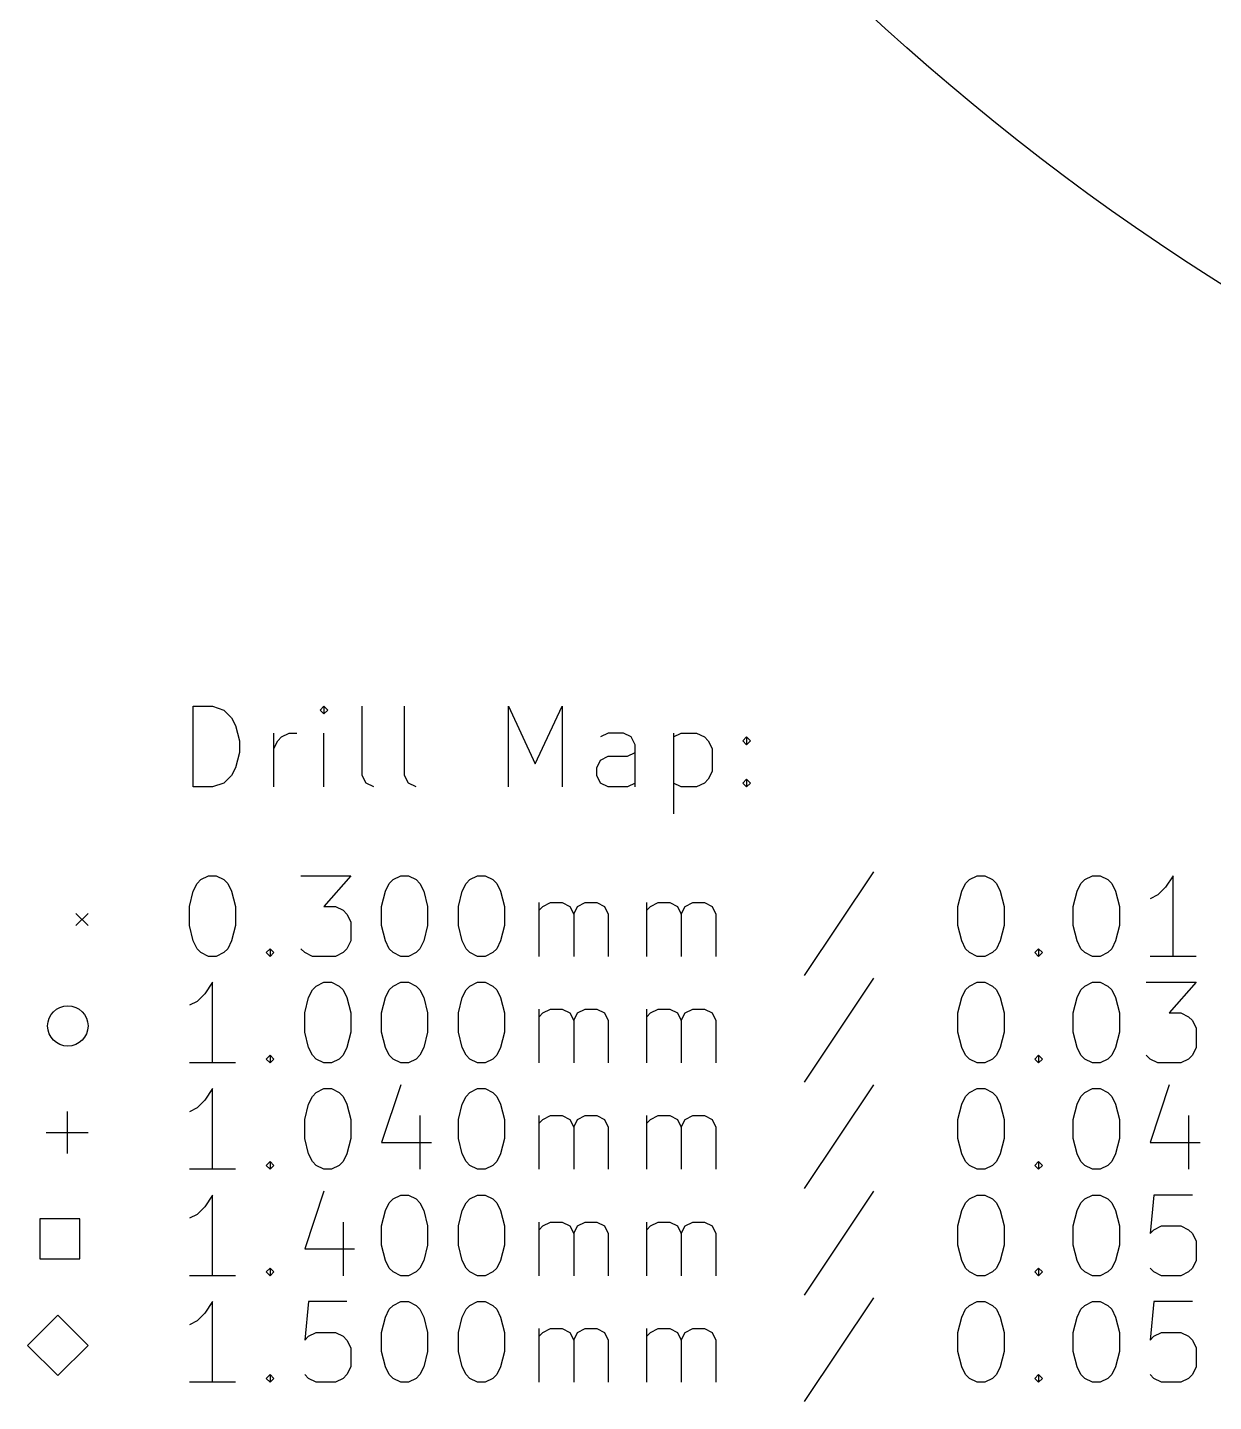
# Model space of a CAD drawing. Extents: x 38 to 160, y -179 to -40.
# Drawn here: x 38.4 to 67.79, y -178.45 to -144.39 of the extents above; entities that cross this region are included whole.
import ezdxf

# ---------------------------------------------------------------- set-up
doc = ezdxf.new("R2010")
doc.units = 0
doc.layers.add('BLACK', color=7, linetype='CONTINUOUS')

msp = doc.modelspace()

# ---------------------------------------------------------------- linework, layer by layer
at = {"layer": 'BLACK', "linetype": 'CONTINUOUS'}
for p, q in [((42.507768, -163.214838), (42.507768, -161.214838)), ((42.507768, -161.214838), (42.983958, -161.214838)), ((42.983958, -161.214838), (43.269673, -161.310076)), ((43.269673, -161.310076), (43.460149, -161.500552)), ((45.745863, -161.214838), (45.650625, -161.310076)), ((45.650625, -161.310076), (45.745863, -161.405314)), ((45.841101, -161.310076), (45.745863, -161.214838)), ((45.745863, -161.214838), (45.745863, -161.405314)), ((45.745863, -161.405314), (45.841101, -161.310076)), ((46.698244, -162.929123), (46.698244, -161.214838)), ((47.745863, -162.929123), (47.745863, -161.214838)), ((50.317292, -163.214838), (50.317292, -161.214838)), ((50.317292, -161.214838), (50.983959, -162.643409)), ((50.983959, -162.643409), (51.650625, -161.214838)), ((51.650625, -161.214838), (51.650625, -163.214838)), ((43.460149, -161.500552), (43.555387, -161.691028)), ((43.555387, -161.691028), (43.650625, -162.07198)), ((43.650625, -162.07198), (43.650625, -162.357695)), ((44.507768, -163.214838), (44.507768, -161.881504)), ((44.507768, -162.262457), (44.603006, -162.07198)), ((44.603006, -162.07198), (44.698244, -161.976742)), ((44.698244, -161.976742), (44.88872, -161.881504)), ((44.88872, -161.881504), (45.079197, -161.881504)), ((45.745863, -163.214838), (45.745863, -161.881504)), ((52.793482, -161.881504), (52.603006, -161.976742)), ((53.174435, -161.881504), (52.793482, -161.881504)), ((53.364911, -161.976742), (53.174435, -161.881504)), ((53.460149, -162.167219), (53.364911, -161.976742)), ((54.41253, -161.881504), (54.41253, -163.881504)), ((54.41253, -161.976742), (54.603006, -161.881504)), ((54.603006, -161.881504), (54.983959, -161.881504)), ((54.983959, -161.881504), (55.174435, -161.976742)), ((55.174435, -161.976742), (55.269673, -162.07198)), ((55.269673, -162.07198), (55.364911, -162.262457)), ((56.126816, -162.07198), (56.222054, -161.976742)), ((56.222054, -162.167219), (56.126816, -162.07198)), ((56.222054, -161.976742), (56.317292, -162.07198)), ((56.222054, -161.976742), (56.222054, -162.167219)), ((56.317292, -162.07198), (56.222054, -162.167219)), ((43.650625, -162.357695), (43.555387, -162.738647)), ((52.603006, -162.548171), (52.793482, -162.452933)), ((52.793482, -162.452933), (53.269673, -162.452933)), ((53.269673, -162.452933), (53.460149, -162.357695)), ((53.460149, -163.214838), (53.460149, -162.167219)), ((55.364911, -162.262457), (55.364911, -162.833885)), ((43.555387, -162.738647), (43.460149, -162.929123)), ((52.507768, -162.738647), (52.603006, -162.548171)), ((52.507768, -162.929123), (52.507768, -162.738647)), ((43.269673, -163.1196), (42.983958, -163.214838)), ((43.460149, -162.929123), (43.269673, -163.1196)), ((46.793482, -163.1196), (46.698244, -162.929123)), ((46.983958, -163.214838), (46.793482, -163.1196)), ((47.841101, -163.1196), (47.745863, -162.929123)), ((48.031577, -163.214838), (47.841101, -163.1196)), ((52.603006, -163.1196), (52.507768, -162.929123)), ((52.793482, -163.214838), (52.603006, -163.1196)), ((53.460149, -163.1196), (53.269673, -163.214838)), ((54.603006, -163.214838), (54.41253, -163.1196)), ((55.174435, -163.1196), (54.983959, -163.214838)), ((55.269673, -163.024361), (55.174435, -163.1196)), ((55.364911, -162.833885), (55.269673, -163.024361)), ((56.126816, -163.1196), (56.222054, -163.024361)), ((56.222054, -163.214838), (56.126816, -163.1196)), ((56.222054, -163.024361), (56.317292, -163.1196)), ((56.222054, -163.024361), (56.222054, -163.214838)), ((56.317292, -163.1196), (56.222054, -163.214838)), ((42.983958, -163.214838), (42.507768, -163.214838)), ((53.269673, -163.214838), (52.793482, -163.214838)), ((54.983959, -163.214838), (54.603006, -163.214838)), ((42.603006, -165.605314), (42.698244, -165.510076)), ((42.698244, -165.510076), (42.88872, -165.414838)), ((42.88872, -165.414838), (43.079197, -165.414838)), ((43.079197, -165.414838), (43.269673, -165.510076)), ((43.269673, -165.510076), (43.364911, -165.605314)), ((45.174435, -165.414838), (46.41253, -165.414838)), ((46.41253, -165.414838), (45.745863, -166.176742)), ((47.364911, -165.605314), (47.460149, -165.510076)), ((47.460149, -165.510076), (47.650625, -165.414838)), ((47.650625, -165.414838), (47.841102, -165.414838)), ((47.841102, -165.414838), (48.031578, -165.510076)), ((48.031578, -165.510076), (48.126816, -165.605314)), ((49.269673, -165.605314), (49.364911, -165.510076)), ((49.364911, -165.510076), (49.555387, -165.414838)), ((49.555387, -165.414838), (49.745864, -165.414838)), ((49.745864, -165.414838), (49.93634, -165.510076)), ((49.93634, -165.510076), (50.031578, -165.605314)), ((59.364912, -165.3196), (57.650627, -167.891028)), ((61.650627, -165.605314), (61.745865, -165.510076)), ((61.745865, -165.510076), (61.936341, -165.414838)), ((61.936341, -165.414838), (62.126818, -165.414838)), ((62.126818, -165.414838), (62.317294, -165.510076)), ((62.317294, -165.510076), (62.412532, -165.605314)), ((64.50777, -165.605314), (64.603008, -165.510076)), ((64.603008, -165.510076), (64.793484, -165.414838)), ((64.793484, -165.414838), (64.983961, -165.414838)), ((64.983961, -165.414838), (65.174437, -165.510076)), ((65.174437, -165.510076), (65.269675, -165.605314)), ((66.793484, -165.414838), (66.603008, -165.700552)), ((66.793484, -167.414838), (66.793484, -165.414838)), ((42.41253, -166.176742), (42.507768, -165.79579)), ((42.507768, -165.79579), (42.603006, -165.605314)), ((43.364911, -165.605314), (43.460149, -165.79579)), ((43.460149, -165.79579), (43.555387, -166.176742)), ((47.174435, -166.176742), (47.269673, -165.79579)), ((47.269673, -165.79579), (47.364911, -165.605314)), ((48.126816, -165.605314), (48.222054, -165.79579)), ((48.222054, -165.79579), (48.317292, -166.176742)), ((49.079197, -166.176742), (49.174435, -165.79579)), ((49.174435, -165.79579), (49.269673, -165.605314)), ((50.031578, -165.605314), (50.126816, -165.79579)), ((50.126816, -165.79579), (50.222054, -166.176742)), ((61.460151, -166.176742), (61.555389, -165.79579)), ((61.555389, -165.79579), (61.650627, -165.605314)), ((62.412532, -165.605314), (62.50777, -165.79579)), ((62.50777, -165.79579), (62.603008, -166.176742)), ((64.317294, -166.176742), (64.412532, -165.79579)), ((64.412532, -165.79579), (64.50777, -165.605314)), ((65.269675, -165.605314), (65.364913, -165.79579)), ((65.364913, -165.79579), (65.460151, -166.176742)), ((66.412532, -165.891028), (66.222056, -165.986266)), ((66.603008, -165.700552), (66.412532, -165.891028)), ((42.41253, -166.652933), (42.41253, -166.176742)), ((43.555387, -166.176742), (43.555387, -166.652933)), ((45.745863, -166.176742), (46.031578, -166.176742)), ((46.031578, -166.176742), (46.222054, -166.27198)), ((47.174435, -166.652933), (47.174435, -166.176742)), ((48.317292, -166.176742), (48.317292, -166.652933)), ((49.079197, -166.652933), (49.079197, -166.176742)), ((50.222054, -166.176742), (50.222054, -166.652933)), ((51.079197, -167.414838), (51.079197, -166.081504)), ((51.079197, -166.27198), (51.174435, -166.176742)), ((51.174435, -166.176742), (51.364911, -166.081504)), ((51.364911, -166.081504), (51.650626, -166.081504)), ((51.650626, -166.081504), (51.841102, -166.176742)), ((51.841102, -166.176742), (51.93634, -166.367219)), ((51.93634, -166.367219), (52.031578, -166.176742)), ((52.031578, -166.176742), (52.222054, -166.081504)), ((52.222054, -166.081504), (52.507768, -166.081504)), ((52.507768, -166.081504), (52.698245, -166.176742)), ((52.698245, -166.176742), (52.793483, -166.367219)), ((53.745864, -167.414838), (53.745864, -166.081504)), ((53.745864, -166.27198), (53.841102, -166.176742)), ((53.841102, -166.176742), (54.031578, -166.081504)), ((54.031578, -166.081504), (54.317293, -166.081504)), ((54.317293, -166.081504), (54.507769, -166.176742)), ((54.507769, -166.176742), (54.603007, -166.367219)), ((54.603007, -166.367219), (54.698245, -166.176742)), ((54.698245, -166.176742), (54.888721, -166.081504)), ((54.888721, -166.081504), (55.174435, -166.081504)), ((55.174435, -166.081504), (55.364912, -166.176742)), ((55.364912, -166.176742), (55.46015, -166.367219)), ((61.460151, -166.652933), (61.460151, -166.176742)), ((62.603008, -166.176742), (62.603008, -166.652933)), ((64.317294, -166.652933), (64.317294, -166.176742)), ((65.460151, -166.176742), (65.460151, -166.652933)), ((39.6, -166.35), (39.9, -166.65)), ((39.9, -166.35), (39.6, -166.65)), ((46.222054, -166.27198), (46.317292, -166.367219)), ((46.317292, -166.367219), (46.41253, -166.557695)), ((46.41253, -166.557695), (46.41253, -167.033885)), ((51.93634, -166.367219), (51.93634, -167.414838)), ((52.793483, -166.367219), (52.793483, -167.414838)), ((54.603007, -166.367219), (54.603007, -167.414838)), ((55.46015, -166.367219), (55.46015, -167.414838)), ((42.507768, -167.033885), (42.41253, -166.652933)), ((43.555387, -166.652933), (43.460149, -167.033885)), ((47.269673, -167.033885), (47.174435, -166.652933)), ((48.317292, -166.652933), (48.222054, -167.033885)), ((49.174435, -167.033885), (49.079197, -166.652933)), ((50.222054, -166.652933), (50.126816, -167.033885)), ((61.555389, -167.033885), (61.460151, -166.652933)), ((62.603008, -166.652933), (62.50777, -167.033885)), ((64.412532, -167.033885), (64.317294, -166.652933)), ((65.460151, -166.652933), (65.364913, -167.033885)), ((42.603006, -167.224361), (42.507768, -167.033885)), ((42.698244, -167.3196), (42.603006, -167.224361)), ((43.364911, -167.224361), (43.269673, -167.3196)), ((43.460149, -167.033885), (43.364911, -167.224361)), ((44.317292, -167.3196), (44.41253, -167.224361)), ((44.41253, -167.224361), (44.507768, -167.3196)), ((44.41253, -167.224361), (44.41253, -167.414838)), ((45.269673, -167.3196), (45.174435, -167.224361)), ((46.317292, -167.224361), (46.222054, -167.3196)), ((46.41253, -167.033885), (46.317292, -167.224361)), ((47.364911, -167.224361), (47.269673, -167.033885)), ((47.460149, -167.3196), (47.364911, -167.224361)), ((48.126816, -167.224361), (48.031578, -167.3196)), ((48.222054, -167.033885), (48.126816, -167.224361)), ((49.269673, -167.224361), (49.174435, -167.033885)), ((49.364911, -167.3196), (49.269673, -167.224361)), ((50.031578, -167.224361), (49.93634, -167.3196)), ((50.126816, -167.033885), (50.031578, -167.224361)), ((61.650627, -167.224361), (61.555389, -167.033885)), ((61.745865, -167.3196), (61.650627, -167.224361)), ((62.412532, -167.224361), (62.317294, -167.3196)), ((62.50777, -167.033885), (62.412532, -167.224361)), ((63.364913, -167.3196), (63.460151, -167.224361)), ((63.460151, -167.224361), (63.555389, -167.3196)), ((63.460151, -167.224361), (63.460151, -167.414838)), ((64.50777, -167.224361), (64.412532, -167.033885)), ((64.603008, -167.3196), (64.50777, -167.224361)), ((65.269675, -167.224361), (65.174437, -167.3196)), ((65.364913, -167.033885), (65.269675, -167.224361)), ((42.88872, -167.414838), (42.698244, -167.3196)), ((43.079197, -167.414838), (42.88872, -167.414838)), ((43.269673, -167.3196), (43.079197, -167.414838)), ((44.41253, -167.414838), (44.317292, -167.3196)), ((44.507768, -167.3196), (44.41253, -167.414838)), ((45.460149, -167.414838), (45.269673, -167.3196)), ((46.031578, -167.414838), (45.460149, -167.414838)), ((46.222054, -167.3196), (46.031578, -167.414838)), ((47.650625, -167.414838), (47.460149, -167.3196)), ((47.841102, -167.414838), (47.650625, -167.414838)), ((48.031578, -167.3196), (47.841102, -167.414838)), ((49.555387, -167.414838), (49.364911, -167.3196)), ((49.745864, -167.414838), (49.555387, -167.414838)), ((49.93634, -167.3196), (49.745864, -167.414838)), ((61.936341, -167.414838), (61.745865, -167.3196)), ((62.126818, -167.414838), (61.936341, -167.414838)), ((62.317294, -167.3196), (62.126818, -167.414838)), ((63.460151, -167.414838), (63.364913, -167.3196)), ((63.555389, -167.3196), (63.460151, -167.414838)), ((64.793484, -167.414838), (64.603008, -167.3196)), ((64.983961, -167.414838), (64.793484, -167.414838)), ((65.174437, -167.3196), (64.983961, -167.414838)), ((67.364913, -167.414838), (66.222056, -167.414838)), ((42.983958, -168.054838), (42.793482, -168.340552)), ((42.983958, -170.054838), (42.983958, -168.054838)), ((45.364911, -168.43579), (45.460149, -168.245314)), ((45.460149, -168.245314), (45.555387, -168.150076)), ((45.555387, -168.150076), (45.745863, -168.054838)), ((45.745863, -168.054838), (45.93634, -168.054838)), ((45.93634, -168.054838), (46.126816, -168.150076)), ((46.126816, -168.150076), (46.222054, -168.245314)), ((46.222054, -168.245314), (46.317292, -168.43579)), ((47.269673, -168.43579), (47.364911, -168.245314)), ((47.364911, -168.245314), (47.460149, -168.150076)), ((47.460149, -168.150076), (47.650625, -168.054838)), ((47.650625, -168.054838), (47.841102, -168.054838)), ((47.841102, -168.054838), (48.031578, -168.150076)), ((48.031578, -168.150076), (48.126816, -168.245314)), ((48.126816, -168.245314), (48.222054, -168.43579)), ((49.174435, -168.43579), (49.269673, -168.245314)), ((49.269673, -168.245314), (49.364911, -168.150076)), ((49.364911, -168.150076), (49.555387, -168.054838)), ((49.555387, -168.054838), (49.745864, -168.054838)), ((49.745864, -168.054838), (49.93634, -168.150076)), ((49.93634, -168.150076), (50.031578, -168.245314)), ((50.031578, -168.245314), (50.126816, -168.43579)), ((59.364912, -167.9596), (57.650627, -170.531028)), ((61.555389, -168.43579), (61.650627, -168.245314)), ((61.650627, -168.245314), (61.745865, -168.150076)), ((61.745865, -168.150076), (61.936341, -168.054838)), ((61.936341, -168.054838), (62.126818, -168.054838)), ((62.126818, -168.054838), (62.317294, -168.150076)), ((62.317294, -168.150076), (62.412532, -168.245314)), ((62.412532, -168.245314), (62.50777, -168.43579)), ((64.412532, -168.43579), (64.50777, -168.245314)), ((64.50777, -168.245314), (64.603008, -168.150076)), ((64.603008, -168.150076), (64.793484, -168.054838)), ((64.793484, -168.054838), (64.983961, -168.054838)), ((64.983961, -168.054838), (65.174437, -168.150076)), ((65.174437, -168.150076), (65.269675, -168.245314)), ((65.269675, -168.245314), (65.364913, -168.43579)), ((66.126818, -168.054838), (67.364913, -168.054838)), ((67.364913, -168.054838), (66.698246, -168.816742)), ((42.603006, -168.531028), (42.41253, -168.626266)), ((42.793482, -168.340552), (42.603006, -168.531028)), ((45.269673, -168.816742), (45.364911, -168.43579)), ((46.317292, -168.43579), (46.41253, -168.816742)), ((47.174435, -168.816742), (47.269673, -168.43579)), ((48.222054, -168.43579), (48.317292, -168.816742)), ((49.079197, -168.816742), (49.174435, -168.43579)), ((50.126816, -168.43579), (50.222054, -168.816742)), ((61.460151, -168.816742), (61.555389, -168.43579)), ((62.50777, -168.43579), (62.603008, -168.816742)), ((64.317294, -168.816742), (64.412532, -168.43579)), ((65.364913, -168.43579), (65.460151, -168.816742)), ((45.269673, -169.292933), (45.269673, -168.816742)), ((46.41253, -168.816742), (46.41253, -169.292933)), ((47.174435, -169.292933), (47.174435, -168.816742)), ((48.317292, -168.816742), (48.317292, -169.292933)), ((49.079197, -169.292933), (49.079197, -168.816742)), ((50.222054, -168.816742), (50.222054, -169.292933)), ((51.079197, -170.054838), (51.079197, -168.721504)), ((51.079197, -168.91198), (51.174435, -168.816742)), ((51.174435, -168.816742), (51.364911, -168.721504)), ((51.364911, -168.721504), (51.650626, -168.721504)), ((51.650626, -168.721504), (51.841102, -168.816742)), ((51.841102, -168.816742), (51.93634, -169.007219)), ((51.93634, -169.007219), (52.031578, -168.816742)), ((52.031578, -168.816742), (52.222054, -168.721504)), ((52.222054, -168.721504), (52.507768, -168.721504)), ((52.507768, -168.721504), (52.698245, -168.816742)), ((52.698245, -168.816742), (52.793483, -169.007219)), ((53.745864, -170.054838), (53.745864, -168.721504)), ((53.745864, -168.91198), (53.841102, -168.816742)), ((53.841102, -168.816742), (54.031578, -168.721504)), ((54.031578, -168.721504), (54.317293, -168.721504)), ((54.317293, -168.721504), (54.507769, -168.816742)), ((54.507769, -168.816742), (54.603007, -169.007219)), ((54.603007, -169.007219), (54.698245, -168.816742)), ((54.698245, -168.816742), (54.888721, -168.721504)), ((54.888721, -168.721504), (55.174435, -168.721504)), ((55.174435, -168.721504), (55.364912, -168.816742)), ((55.364912, -168.816742), (55.46015, -169.007219)), ((61.460151, -169.292933), (61.460151, -168.816742)), ((62.603008, -168.816742), (62.603008, -169.292933)), ((64.317294, -169.292933), (64.317294, -168.816742)), ((65.460151, -168.816742), (65.460151, -169.292933)), ((66.698246, -168.816742), (66.983961, -168.816742)), ((66.983961, -168.816742), (67.174437, -168.91198)), ((67.174437, -168.91198), (67.269675, -169.007219)), ((45.364911, -169.673885), (45.269673, -169.292933)), ((46.41253, -169.292933), (46.317292, -169.673885)), ((47.269673, -169.673885), (47.174435, -169.292933)), ((48.317292, -169.292933), (48.222054, -169.673885)), ((49.174435, -169.673885), (49.079197, -169.292933)), ((50.222054, -169.292933), (50.126816, -169.673885)), ((51.93634, -169.007219), (51.93634, -170.054838)), ((52.793483, -169.007219), (52.793483, -170.054838)), ((54.603007, -169.007219), (54.603007, -170.054838)), ((55.46015, -169.007219), (55.46015, -170.054838)), ((61.555389, -169.673885), (61.460151, -169.292933)), ((62.603008, -169.292933), (62.50777, -169.673885)), ((64.412532, -169.673885), (64.317294, -169.292933)), ((65.460151, -169.292933), (65.364913, -169.673885)), ((67.269675, -169.007219), (67.364913, -169.197695)), ((67.364913, -169.197695), (67.364913, -169.673885)), ((44.317292, -169.9596), (44.41253, -169.864361)), ((44.41253, -170.054838), (44.317292, -169.9596)), ((44.41253, -169.864361), (44.507768, -169.9596)), ((44.41253, -169.864361), (44.41253, -170.054838)), ((44.507768, -169.9596), (44.41253, -170.054838)), ((45.460149, -169.864361), (45.364911, -169.673885)), ((45.555387, -169.9596), (45.460149, -169.864361)), ((45.745863, -170.054838), (45.555387, -169.9596)), ((46.126816, -169.9596), (45.93634, -170.054838)), ((46.222054, -169.864361), (46.126816, -169.9596)), ((46.317292, -169.673885), (46.222054, -169.864361)), ((47.364911, -169.864361), (47.269673, -169.673885)), ((47.460149, -169.9596), (47.364911, -169.864361)), ((47.650625, -170.054838), (47.460149, -169.9596)), ((48.031578, -169.9596), (47.841102, -170.054838)), ((48.126816, -169.864361), (48.031578, -169.9596)), ((48.222054, -169.673885), (48.126816, -169.864361)), ((49.269673, -169.864361), (49.174435, -169.673885)), ((49.364911, -169.9596), (49.269673, -169.864361)), ((49.555387, -170.054838), (49.364911, -169.9596)), ((49.93634, -169.9596), (49.745864, -170.054838)), ((50.031578, -169.864361), (49.93634, -169.9596)), ((50.126816, -169.673885), (50.031578, -169.864361)), ((61.650627, -169.864361), (61.555389, -169.673885)), ((61.745865, -169.9596), (61.650627, -169.864361)), ((61.936341, -170.054838), (61.745865, -169.9596)), ((62.317294, -169.9596), (62.126818, -170.054838)), ((62.412532, -169.864361), (62.317294, -169.9596)), ((62.50777, -169.673885), (62.412532, -169.864361)), ((63.364913, -169.9596), (63.460151, -169.864361)), ((63.460151, -170.054838), (63.364913, -169.9596)), ((63.460151, -169.864361), (63.555389, -169.9596)), ((63.460151, -169.864361), (63.460151, -170.054838)), ((63.555389, -169.9596), (63.460151, -170.054838)), ((64.50777, -169.864361), (64.412532, -169.673885)), ((64.603008, -169.9596), (64.50777, -169.864361)), ((64.793484, -170.054838), (64.603008, -169.9596)), ((65.174437, -169.9596), (64.983961, -170.054838)), ((65.269675, -169.864361), (65.174437, -169.9596)), ((65.364913, -169.673885), (65.269675, -169.864361)), ((66.222056, -169.9596), (66.126818, -169.864361)), ((66.412532, -170.054838), (66.222056, -169.9596)), ((67.174437, -169.9596), (66.983961, -170.054838)), ((67.269675, -169.864361), (67.174437, -169.9596)), ((67.364913, -169.673885), (67.269675, -169.864361)), ((43.555387, -170.054838), (42.41253, -170.054838)), ((45.93634, -170.054838), (45.745863, -170.054838)), ((47.841102, -170.054838), (47.650625, -170.054838)), ((49.745864, -170.054838), (49.555387, -170.054838)), ((62.126818, -170.054838), (61.936341, -170.054838)), ((64.983961, -170.054838), (64.793484, -170.054838)), ((66.983961, -170.054838), (66.412532, -170.054838)), ((47.650625, -170.5996), (47.174435, -172.028171)), ((59.364912, -170.5996), (57.650627, -173.171028)), ((66.698246, -170.5996), (66.222056, -172.028171)), ((42.793482, -170.980552), (42.603006, -171.171028)), ((42.983958, -170.694838), (42.793482, -170.980552)), ((42.983958, -172.694838), (42.983958, -170.694838)), ((45.364911, -171.07579), (45.460149, -170.885314)), ((45.460149, -170.885314), (45.555387, -170.790076)), ((45.555387, -170.790076), (45.745863, -170.694838)), ((45.745863, -170.694838), (45.93634, -170.694838)), ((45.93634, -170.694838), (46.126816, -170.790076)), ((46.126816, -170.790076), (46.222054, -170.885314)), ((46.222054, -170.885314), (46.317292, -171.07579)), ((49.174435, -171.07579), (49.269673, -170.885314)), ((49.269673, -170.885314), (49.364911, -170.790076)), ((49.364911, -170.790076), (49.555387, -170.694838)), ((49.555387, -170.694838), (49.745864, -170.694838)), ((49.745864, -170.694838), (49.93634, -170.790076)), ((49.93634, -170.790076), (50.031578, -170.885314)), ((50.031578, -170.885314), (50.126816, -171.07579)), ((61.555389, -171.07579), (61.650627, -170.885314)), ((61.650627, -170.885314), (61.745865, -170.790076)), ((61.745865, -170.790076), (61.936341, -170.694838)), ((61.936341, -170.694838), (62.126818, -170.694838)), ((62.126818, -170.694838), (62.317294, -170.790076)), ((62.317294, -170.790076), (62.412532, -170.885314)), ((62.412532, -170.885314), (62.50777, -171.07579)), ((64.412532, -171.07579), (64.50777, -170.885314)), ((64.50777, -170.885314), (64.603008, -170.790076)), ((64.603008, -170.790076), (64.793484, -170.694838)), ((64.793484, -170.694838), (64.983961, -170.694838)), ((64.983961, -170.694838), (65.174437, -170.790076)), ((65.174437, -170.790076), (65.269675, -170.885314)), ((65.269675, -170.885314), (65.364913, -171.07579)), ((39.38, -171.26), (39.38, -172.3)), ((42.603006, -171.171028), (42.41253, -171.266266)), ((45.269673, -171.456742), (45.364911, -171.07579)), ((46.317292, -171.07579), (46.41253, -171.456742)), ((49.079197, -171.456742), (49.174435, -171.07579)), ((50.126816, -171.07579), (50.222054, -171.456742)), ((61.460151, -171.456742), (61.555389, -171.07579)), ((62.50777, -171.07579), (62.603008, -171.456742)), ((64.317294, -171.456742), (64.412532, -171.07579)), ((65.364913, -171.07579), (65.460151, -171.456742)), ((45.269673, -171.932933), (45.269673, -171.456742)), ((46.41253, -171.456742), (46.41253, -171.932933)), ((48.126816, -171.361504), (48.126816, -172.694838)), ((49.079197, -171.932933), (49.079197, -171.456742)), ((50.222054, -171.456742), (50.222054, -171.932933)), ((51.079197, -172.694838), (51.079197, -171.361504)), ((51.079197, -171.55198), (51.174435, -171.456742)), ((51.174435, -171.456742), (51.364911, -171.361504)), ((51.364911, -171.361504), (51.650626, -171.361504)), ((51.650626, -171.361504), (51.841102, -171.456742)), ((51.841102, -171.456742), (51.93634, -171.647219)), ((51.93634, -171.647219), (52.031578, -171.456742)), ((51.93634, -171.647219), (51.93634, -172.694838)), ((52.031578, -171.456742), (52.222054, -171.361504)), ((52.222054, -171.361504), (52.507768, -171.361504)), ((52.507768, -171.361504), (52.698245, -171.456742)), ((52.698245, -171.456742), (52.793483, -171.647219)), ((52.793483, -171.647219), (52.793483, -172.694838)), ((53.745864, -172.694838), (53.745864, -171.361504)), ((53.745864, -171.55198), (53.841102, -171.456742)), ((53.841102, -171.456742), (54.031578, -171.361504)), ((54.031578, -171.361504), (54.317293, -171.361504)), ((54.317293, -171.361504), (54.507769, -171.456742)), ((54.507769, -171.456742), (54.603007, -171.647219)), ((54.603007, -171.647219), (54.698245, -171.456742)), ((54.603007, -171.647219), (54.603007, -172.694838)), ((54.698245, -171.456742), (54.888721, -171.361504)), ((54.888721, -171.361504), (55.174435, -171.361504)), ((55.174435, -171.361504), (55.364912, -171.456742)), ((55.364912, -171.456742), (55.46015, -171.647219)), ((55.46015, -171.647219), (55.46015, -172.694838)), ((61.460151, -171.932933), (61.460151, -171.456742)), ((62.603008, -171.456742), (62.603008, -171.932933)), ((64.317294, -171.932933), (64.317294, -171.456742)), ((65.460151, -171.456742), (65.460151, -171.932933)), ((67.174437, -171.361504), (67.174437, -172.694838)), ((38.86, -171.78), (39.9, -171.78)), ((45.364911, -172.313885), (45.269673, -171.932933)), ((46.41253, -171.932933), (46.317292, -172.313885)), ((49.174435, -172.313885), (49.079197, -171.932933)), ((50.222054, -171.932933), (50.126816, -172.313885)), ((61.555389, -172.313885), (61.460151, -171.932933)), ((62.603008, -171.932933), (62.50777, -172.313885)), ((64.412532, -172.313885), (64.317294, -171.932933)), ((65.460151, -171.932933), (65.364913, -172.313885)), ((45.460149, -172.504361), (45.364911, -172.313885)), ((46.317292, -172.313885), (46.222054, -172.504361)), ((47.174435, -172.028171), (48.41253, -172.028171)), ((49.269673, -172.504361), (49.174435, -172.313885)), ((50.126816, -172.313885), (50.031578, -172.504361)), ((61.650627, -172.504361), (61.555389, -172.313885)), ((62.50777, -172.313885), (62.412532, -172.504361)), ((64.50777, -172.504361), (64.412532, -172.313885)), ((65.364913, -172.313885), (65.269675, -172.504361)), ((66.222056, -172.028171), (67.460151, -172.028171)), ((43.555387, -172.694838), (42.41253, -172.694838)), ((44.317292, -172.5996), (44.41253, -172.504361)), ((44.41253, -172.694838), (44.317292, -172.5996)), ((44.41253, -172.504361), (44.507768, -172.5996)), ((44.41253, -172.504361), (44.41253, -172.694838)), ((44.507768, -172.5996), (44.41253, -172.694838)), ((45.555387, -172.5996), (45.460149, -172.504361)), ((45.745863, -172.694838), (45.555387, -172.5996)), ((45.93634, -172.694838), (45.745863, -172.694838)), ((46.126816, -172.5996), (45.93634, -172.694838)), ((46.222054, -172.504361), (46.126816, -172.5996)), ((49.364911, -172.5996), (49.269673, -172.504361)), ((49.555387, -172.694838), (49.364911, -172.5996)), ((49.745864, -172.694838), (49.555387, -172.694838)), ((49.93634, -172.5996), (49.745864, -172.694838)), ((50.031578, -172.504361), (49.93634, -172.5996)), ((61.745865, -172.5996), (61.650627, -172.504361)), ((61.936341, -172.694838), (61.745865, -172.5996)), ((62.126818, -172.694838), (61.936341, -172.694838)), ((62.317294, -172.5996), (62.126818, -172.694838)), ((62.412532, -172.504361), (62.317294, -172.5996)), ((63.364913, -172.5996), (63.460151, -172.504361)), ((63.460151, -172.694838), (63.364913, -172.5996)), ((63.460151, -172.504361), (63.555389, -172.5996)), ((63.460151, -172.504361), (63.460151, -172.694838)), ((63.555389, -172.5996), (63.460151, -172.694838)), ((64.603008, -172.5996), (64.50777, -172.504361)), ((64.793484, -172.694838), (64.603008, -172.5996)), ((64.983961, -172.694838), (64.793484, -172.694838)), ((65.174437, -172.5996), (64.983961, -172.694838)), ((65.269675, -172.504361), (65.174437, -172.5996)), ((42.983958, -173.334838), (42.793482, -173.620552)), ((42.983958, -175.334838), (42.983958, -173.334838)), ((45.745863, -173.2396), (45.269673, -174.668171)), ((47.460149, -173.430076), (47.650625, -173.334838)), ((47.650625, -173.334838), (47.841102, -173.334838)), ((47.841102, -173.334838), (48.031578, -173.430076)), ((49.364911, -173.430076), (49.555387, -173.334838)), ((49.555387, -173.334838), (49.745864, -173.334838)), ((49.745864, -173.334838), (49.93634, -173.430076)), ((59.364912, -173.2396), (57.650627, -175.811028)), ((61.745865, -173.430076), (61.936341, -173.334838)), ((61.936341, -173.334838), (62.126818, -173.334838)), ((62.126818, -173.334838), (62.317294, -173.430076)), ((64.603008, -173.430076), (64.793484, -173.334838)), ((64.793484, -173.334838), (64.983961, -173.334838)), ((64.983961, -173.334838), (65.174437, -173.430076)), ((66.317294, -173.334838), (66.222056, -174.287219)), ((67.269675, -173.334838), (66.317294, -173.334838)), ((42.793482, -173.620552), (42.603006, -173.811028)), ((47.174435, -174.096742), (47.269673, -173.71579)), ((47.269673, -173.71579), (47.364911, -173.525314)), ((47.364911, -173.525314), (47.460149, -173.430076)), ((48.031578, -173.430076), (48.126816, -173.525314)), ((48.126816, -173.525314), (48.222054, -173.71579)), ((48.222054, -173.71579), (48.317292, -174.096742)), ((49.079197, -174.096742), (49.174435, -173.71579)), ((49.174435, -173.71579), (49.269673, -173.525314)), ((49.269673, -173.525314), (49.364911, -173.430076)), ((49.93634, -173.430076), (50.031578, -173.525314)), ((50.031578, -173.525314), (50.126816, -173.71579)), ((50.126816, -173.71579), (50.222054, -174.096742)), ((61.460151, -174.096742), (61.555389, -173.71579)), ((61.555389, -173.71579), (61.650627, -173.525314)), ((61.650627, -173.525314), (61.745865, -173.430076)), ((62.317294, -173.430076), (62.412532, -173.525314)), ((62.412532, -173.525314), (62.50777, -173.71579)), ((62.50777, -173.71579), (62.603008, -174.096742)), ((64.317294, -174.096742), (64.412532, -173.71579)), ((64.412532, -173.71579), (64.50777, -173.525314)), ((64.50777, -173.525314), (64.603008, -173.430076)), ((65.174437, -173.430076), (65.269675, -173.525314)), ((65.269675, -173.525314), (65.364913, -173.71579)), ((65.364913, -173.71579), (65.460151, -174.096742)), ((39.694979, -173.925021), (38.705021, -173.925021)), ((38.705021, -173.925021), (38.705021, -174.914979)), ((39.694979, -174.914979), (39.694979, -173.925021)), ((42.603006, -173.811028), (42.41253, -173.906266)), ((46.222054, -174.001504), (46.222054, -175.334838)), ((51.079197, -175.334838), (51.079197, -174.001504)), ((51.174435, -174.096742), (51.364911, -174.001504)), ((51.364911, -174.001504), (51.650626, -174.001504)), ((51.650626, -174.001504), (51.841102, -174.096742)), ((52.031578, -174.096742), (52.222054, -174.001504)), ((52.222054, -174.001504), (52.507768, -174.001504)), ((52.507768, -174.001504), (52.698245, -174.096742)), ((53.745864, -175.334838), (53.745864, -174.001504)), ((53.841102, -174.096742), (54.031578, -174.001504)), ((54.031578, -174.001504), (54.317293, -174.001504)), ((54.317293, -174.001504), (54.507769, -174.096742)), ((54.698245, -174.096742), (54.888721, -174.001504)), ((54.888721, -174.001504), (55.174435, -174.001504)), ((55.174435, -174.001504), (55.364912, -174.096742)), ((47.174435, -174.572933), (47.174435, -174.096742)), ((48.317292, -174.096742), (48.317292, -174.572933)), ((49.079197, -174.572933), (49.079197, -174.096742)), ((50.222054, -174.096742), (50.222054, -174.572933)), ((51.079197, -174.19198), (51.174435, -174.096742)), ((51.841102, -174.096742), (51.93634, -174.287219)), ((51.93634, -174.287219), (52.031578, -174.096742)), ((51.93634, -174.287219), (51.93634, -175.334838)), ((52.698245, -174.096742), (52.793483, -174.287219)), ((52.793483, -174.287219), (52.793483, -175.334838)), ((53.745864, -174.19198), (53.841102, -174.096742)), ((54.507769, -174.096742), (54.603007, -174.287219)), ((54.603007, -174.287219), (54.698245, -174.096742)), ((54.603007, -174.287219), (54.603007, -175.334838)), ((55.364912, -174.096742), (55.46015, -174.287219)), ((55.46015, -174.287219), (55.46015, -175.334838)), ((61.460151, -174.572933), (61.460151, -174.096742)), ((62.603008, -174.096742), (62.603008, -174.572933)), ((64.317294, -174.572933), (64.317294, -174.096742)), ((65.460151, -174.096742), (65.460151, -174.572933)), ((66.222056, -174.287219), (66.317294, -174.19198)), ((66.317294, -174.19198), (66.50777, -174.096742)), ((66.50777, -174.096742), (66.983961, -174.096742)), ((66.983961, -174.096742), (67.174437, -174.19198)), ((67.174437, -174.19198), (67.269675, -174.287219)), ((67.269675, -174.287219), (67.364913, -174.477695)), ((45.269673, -174.668171), (46.507768, -174.668171)), ((47.269673, -174.953885), (47.174435, -174.572933)), ((48.317292, -174.572933), (48.222054, -174.953885)), ((49.174435, -174.953885), (49.079197, -174.572933)), ((50.222054, -174.572933), (50.126816, -174.953885)), ((61.555389, -174.953885), (61.460151, -174.572933)), ((62.603008, -174.572933), (62.50777, -174.953885)), ((64.412532, -174.953885), (64.317294, -174.572933)), ((65.460151, -174.572933), (65.364913, -174.953885)), ((67.364913, -174.477695), (67.364913, -174.953885)), ((38.705021, -174.914979), (39.694979, -174.914979)), ((47.364911, -175.144361), (47.269673, -174.953885)), ((48.222054, -174.953885), (48.126816, -175.144361)), ((49.269673, -175.144361), (49.174435, -174.953885)), ((50.126816, -174.953885), (50.031578, -175.144361)), ((61.650627, -175.144361), (61.555389, -174.953885)), ((62.50777, -174.953885), (62.412532, -175.144361)), ((64.50777, -175.144361), (64.412532, -174.953885)), ((65.364913, -174.953885), (65.269675, -175.144361)), ((67.364913, -174.953885), (67.269675, -175.144361)), ((43.555387, -175.334838), (42.41253, -175.334838)), ((44.317292, -175.2396), (44.41253, -175.144361)), ((44.41253, -175.334838), (44.317292, -175.2396)), ((44.41253, -175.144361), (44.507768, -175.2396)), ((44.41253, -175.144361), (44.41253, -175.334838)), ((44.507768, -175.2396), (44.41253, -175.334838)), ((47.460149, -175.2396), (47.364911, -175.144361)), ((47.650625, -175.334838), (47.460149, -175.2396)), ((47.841102, -175.334838), (47.650625, -175.334838)), ((48.031578, -175.2396), (47.841102, -175.334838)), ((48.126816, -175.144361), (48.031578, -175.2396)), ((49.364911, -175.2396), (49.269673, -175.144361)), ((49.555387, -175.334838), (49.364911, -175.2396)), ((49.745864, -175.334838), (49.555387, -175.334838)), ((49.93634, -175.2396), (49.745864, -175.334838)), ((50.031578, -175.144361), (49.93634, -175.2396)), ((61.745865, -175.2396), (61.650627, -175.144361)), ((61.936341, -175.334838), (61.745865, -175.2396)), ((62.126818, -175.334838), (61.936341, -175.334838)), ((62.317294, -175.2396), (62.126818, -175.334838)), ((62.412532, -175.144361), (62.317294, -175.2396)), ((63.364913, -175.2396), (63.460151, -175.144361)), ((63.460151, -175.334838), (63.364913, -175.2396)), ((63.460151, -175.144361), (63.555389, -175.2396)), ((63.460151, -175.144361), (63.460151, -175.334838)), ((63.555389, -175.2396), (63.460151, -175.334838)), ((64.603008, -175.2396), (64.50777, -175.144361)), ((64.793484, -175.334838), (64.603008, -175.2396)), ((64.983961, -175.334838), (64.793484, -175.334838)), ((65.174437, -175.2396), (64.983961, -175.334838)), ((65.269675, -175.144361), (65.174437, -175.2396)), ((66.317294, -175.2396), (66.222056, -175.144361)), ((66.50777, -175.334838), (66.317294, -175.2396)), ((66.983961, -175.334838), (66.50777, -175.334838)), ((67.174437, -175.2396), (66.983961, -175.334838)), ((67.269675, -175.144361), (67.174437, -175.2396)), ((42.983958, -175.974838), (42.793482, -176.260552)), ((42.983958, -177.974838), (42.983958, -175.974838)), ((45.364911, -175.974838), (45.269673, -176.927219)), ((46.317292, -175.974838), (45.364911, -175.974838)), ((47.364911, -176.165314), (47.460149, -176.070076)), ((47.460149, -176.070076), (47.650625, -175.974838)), ((47.650625, -175.974838), (47.841102, -175.974838)), ((47.841102, -175.974838), (48.031578, -176.070076)), ((48.031578, -176.070076), (48.126816, -176.165314)), ((49.269673, -176.165314), (49.364911, -176.070076)), ((49.364911, -176.070076), (49.555387, -175.974838)), ((49.555387, -175.974838), (49.745864, -175.974838)), ((49.745864, -175.974838), (49.93634, -176.070076)), ((49.93634, -176.070076), (50.031578, -176.165314)), ((59.364912, -175.8796), (57.650627, -178.451028)), ((61.650627, -176.165314), (61.745865, -176.070076)), ((61.745865, -176.070076), (61.936341, -175.974838)), ((61.936341, -175.974838), (62.126818, -175.974838)), ((62.126818, -175.974838), (62.317294, -176.070076)), ((62.317294, -176.070076), (62.412532, -176.165314)), ((64.50777, -176.165314), (64.603008, -176.070076)), ((64.603008, -176.070076), (64.793484, -175.974838)), ((64.793484, -175.974838), (64.983961, -175.974838)), ((64.983961, -175.974838), (65.174437, -176.070076)), ((65.174437, -176.070076), (65.269675, -176.165314)), ((66.317294, -175.974838), (66.222056, -176.927219)), ((67.269675, -175.974838), (66.317294, -175.974838)), ((39.15, -176.31), (38.4, -177.06)), ((39.9, -177.06), (39.15, -176.31)), ((42.603006, -176.451028), (42.41253, -176.546266)), ((42.793482, -176.260552), (42.603006, -176.451028)), ((47.174435, -176.736742), (47.269673, -176.35579)), ((47.269673, -176.35579), (47.364911, -176.165314)), ((48.126816, -176.165314), (48.222054, -176.35579)), ((48.222054, -176.35579), (48.317292, -176.736742)), ((49.079197, -176.736742), (49.174435, -176.35579)), ((49.174435, -176.35579), (49.269673, -176.165314)), ((50.031578, -176.165314), (50.126816, -176.35579)), ((50.126816, -176.35579), (50.222054, -176.736742)), ((61.460151, -176.736742), (61.555389, -176.35579)), ((61.555389, -176.35579), (61.650627, -176.165314)), ((62.412532, -176.165314), (62.50777, -176.35579)), ((62.50777, -176.35579), (62.603008, -176.736742)), ((64.317294, -176.736742), (64.412532, -176.35579)), ((64.412532, -176.35579), (64.50777, -176.165314)), ((65.269675, -176.165314), (65.364913, -176.35579)), ((65.364913, -176.35579), (65.460151, -176.736742)), ((45.364911, -176.83198), (45.555387, -176.736742)), ((45.555387, -176.736742), (46.031578, -176.736742)), ((46.031578, -176.736742), (46.222054, -176.83198)), ((47.174435, -177.212933), (47.174435, -176.736742)), ((48.317292, -176.736742), (48.317292, -177.212933)), ((49.079197, -177.212933), (49.079197, -176.736742)), ((50.222054, -176.736742), (50.222054, -177.212933)), ((51.079197, -177.974838), (51.079197, -176.641504)), ((51.079197, -176.83198), (51.174435, -176.736742)), ((51.174435, -176.736742), (51.364911, -176.641504)), ((51.364911, -176.641504), (51.650626, -176.641504)), ((51.650626, -176.641504), (51.841102, -176.736742)), ((51.841102, -176.736742), (51.93634, -176.927219)), ((51.93634, -176.927219), (52.031578, -176.736742)), ((52.031578, -176.736742), (52.222054, -176.641504)), ((52.222054, -176.641504), (52.507768, -176.641504)), ((52.507768, -176.641504), (52.698245, -176.736742)), ((52.698245, -176.736742), (52.793483, -176.927219)), ((53.745864, -177.974838), (53.745864, -176.641504)), ((53.745864, -176.83198), (53.841102, -176.736742)), ((53.841102, -176.736742), (54.031578, -176.641504)), ((54.031578, -176.641504), (54.317293, -176.641504)), ((54.317293, -176.641504), (54.507769, -176.736742)), ((54.507769, -176.736742), (54.603007, -176.927219)), ((54.603007, -176.927219), (54.698245, -176.736742)), ((54.698245, -176.736742), (54.888721, -176.641504)), ((54.888721, -176.641504), (55.174435, -176.641504)), ((55.174435, -176.641504), (55.364912, -176.736742)), ((55.364912, -176.736742), (55.46015, -176.927219)), ((61.460151, -177.212933), (61.460151, -176.736742)), ((62.603008, -176.736742), (62.603008, -177.212933)), ((64.317294, -177.212933), (64.317294, -176.736742)), ((65.460151, -176.736742), (65.460151, -177.212933)), ((66.317294, -176.83198), (66.50777, -176.736742)), ((66.50777, -176.736742), (66.983961, -176.736742)), ((66.983961, -176.736742), (67.174437, -176.83198)), ((38.4, -177.06), (39.15, -177.81)), ((39.15, -177.81), (39.9, -177.06)), ((45.269673, -176.927219), (45.364911, -176.83198)), ((46.222054, -176.83198), (46.317292, -176.927219)), ((46.317292, -176.927219), (46.41253, -177.117695)), ((46.41253, -177.117695), (46.41253, -177.593885)), ((51.93634, -176.927219), (51.93634, -177.974838)), ((52.793483, -176.927219), (52.793483, -177.974838)), ((54.603007, -176.927219), (54.603007, -177.974838)), ((55.46015, -176.927219), (55.46015, -177.974838)), ((66.222056, -176.927219), (66.317294, -176.83198)), ((67.174437, -176.83198), (67.269675, -176.927219)), ((67.269675, -176.927219), (67.364913, -177.117695)), ((67.364913, -177.117695), (67.364913, -177.593885)), ((47.269673, -177.593885), (47.174435, -177.212933)), ((48.317292, -177.212933), (48.222054, -177.593885)), ((49.174435, -177.593885), (49.079197, -177.212933)), ((50.222054, -177.212933), (50.126816, -177.593885)), ((61.555389, -177.593885), (61.460151, -177.212933)), ((62.603008, -177.212933), (62.50777, -177.593885)), ((64.412532, -177.593885), (64.317294, -177.212933)), ((65.460151, -177.212933), (65.364913, -177.593885)), ((44.317292, -177.8796), (44.41253, -177.784361)), ((44.41253, -177.784361), (44.507768, -177.8796)), ((44.41253, -177.784361), (44.41253, -177.974838)), ((45.364911, -177.8796), (45.269673, -177.784361)), ((46.317292, -177.784361), (46.222054, -177.8796)), ((46.41253, -177.593885), (46.317292, -177.784361)), ((47.364911, -177.784361), (47.269673, -177.593885)), ((47.460149, -177.8796), (47.364911, -177.784361)), ((48.126816, -177.784361), (48.031578, -177.8796)), ((48.222054, -177.593885), (48.126816, -177.784361)), ((49.269673, -177.784361), (49.174435, -177.593885)), ((49.364911, -177.8796), (49.269673, -177.784361)), ((50.031578, -177.784361), (49.93634, -177.8796)), ((50.126816, -177.593885), (50.031578, -177.784361)), ((61.650627, -177.784361), (61.555389, -177.593885)), ((61.745865, -177.8796), (61.650627, -177.784361)), ((62.412532, -177.784361), (62.317294, -177.8796)), ((62.50777, -177.593885), (62.412532, -177.784361)), ((63.364913, -177.8796), (63.460151, -177.784361)), ((63.460151, -177.784361), (63.555389, -177.8796)), ((63.460151, -177.784361), (63.460151, -177.974838)), ((64.50777, -177.784361), (64.412532, -177.593885)), ((64.603008, -177.8796), (64.50777, -177.784361)), ((65.269675, -177.784361), (65.174437, -177.8796)), ((65.364913, -177.593885), (65.269675, -177.784361)), ((66.317294, -177.8796), (66.222056, -177.784361)), ((67.269675, -177.784361), (67.174437, -177.8796)), ((67.364913, -177.593885), (67.269675, -177.784361)), ((43.555387, -177.974838), (42.41253, -177.974838)), ((44.41253, -177.974838), (44.317292, -177.8796)), ((44.507768, -177.8796), (44.41253, -177.974838)), ((45.555387, -177.974838), (45.364911, -177.8796)), ((46.031578, -177.974838), (45.555387, -177.974838)), ((46.222054, -177.8796), (46.031578, -177.974838)), ((47.650625, -177.974838), (47.460149, -177.8796)), ((47.841102, -177.974838), (47.650625, -177.974838)), ((48.031578, -177.8796), (47.841102, -177.974838)), ((49.555387, -177.974838), (49.364911, -177.8796)), ((49.745864, -177.974838), (49.555387, -177.974838)), ((49.93634, -177.8796), (49.745864, -177.974838)), ((61.936341, -177.974838), (61.745865, -177.8796)), ((62.126818, -177.974838), (61.936341, -177.974838)), ((62.317294, -177.8796), (62.126818, -177.974838)), ((63.460151, -177.974838), (63.364913, -177.8796)), ((63.555389, -177.8796), (63.460151, -177.974838)), ((64.793484, -177.974838), (64.603008, -177.8796)), ((64.983961, -177.974838), (64.793484, -177.974838)), ((65.174437, -177.8796), (64.983961, -177.974838)), ((66.50777, -177.974838), (66.317294, -177.8796)), ((66.983961, -177.974838), (66.50777, -177.974838)), ((67.174437, -177.8796), (66.983961, -177.974838))]:
    msp.add_line(p, q, dxfattribs=at)
at = {"layer": 'BLACK'}
for centre, radius in [((100, -100), 60), ((39.4, -169.14), 0.5)]:
    msp.add_circle(centre, radius, dxfattribs=at)

doc.saveas('drawing.dxf')
